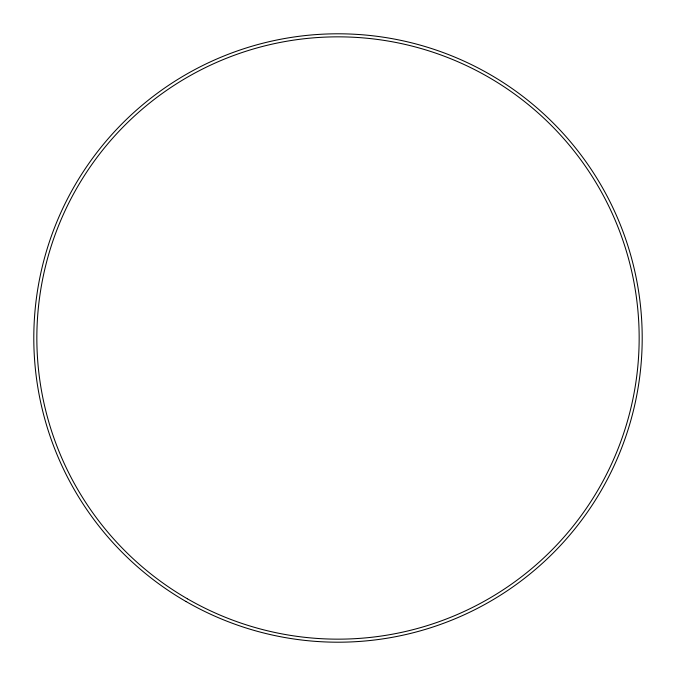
<?xml version="1.0" encoding="UTF-8"?>
<svg xmlns="http://www.w3.org/2000/svg" width="676" height="676" viewBox="0 0 676 676"><rect width="100%" height="100%" fill="white"/><g stroke="black" fill="none" stroke-linecap="round" stroke-linejoin="round"><path stroke-width="1.01" d="M185.9 601.446A304.2 304.2 0 0 0 642.2 338A304.2 304.2 0 0 0 185.9 74.554A304.2 304.2 0 0 0 185.9 601.446M187.421 598.809A301.158 301.158 0 0 0 639.158 338A301.158 301.158 0 0 0 187.421 77.191A301.158 301.158 0 0 0 187.421 598.809"/></g></svg>
